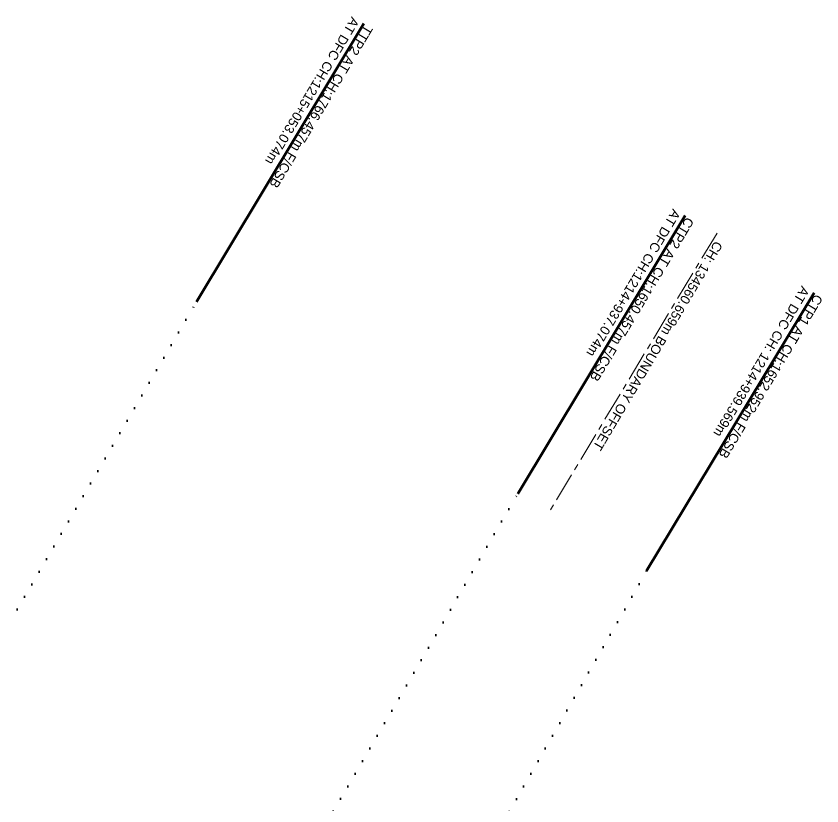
# Model space of a CAD drawing. Header units: metres. Extents: x 622835 to 629437, y 3390046 to 3394575.
# Drawn here: x 624883.2 to 625054.6, y 3393427.8 to 3393595.8 of the extents above; entities that cross this region are included whole.
import ezdxf

# ---------------------------------------------------------------- set-up
doc = ezdxf.new("R2010")
doc.units = ezdxf.units.M
doc.header["$LTSCALE"] = 2
doc.header["$MEASUREMENT"] = 0
doc.linetypes.add('ACAD_ISO07W100', pattern=[3, 0, -3])
doc.linetypes.add('CENTER', pattern=[2, 1.25, -0.25, 0.25, -0.25])
for name, color, linetype, lineweight in [('DOTED LINE', 7, 'ACAD_ISO07W100', 18), ('Proposed TPTC Chainages', 10, 'Continuous', 0), ('RLY BOUNDARY', 32, 'CENTER', 0)]:
    doc.layers.add(name, color=color, linetype=linetype, lineweight=lineweight)
doc.styles.add('ARIAL', font='arial.ttf')
doc.styles.get("Standard").update_dxf_attribs({"font": 'arial.ttf'})

msp = doc.modelspace()

# ---------------------------------------------------------------- linework, layer by layer
at = {"layer": 'DOTED LINE', "color": 1, "linetype": 'ACAD_ISO07W100', "lineweight": 50, "ltscale": 0.5}
for p, q in [((624825.6341, 3393370.4689), (624921.5662, 3393535.0499)), ((624896.1829, 3393332.7665), (624989.9021, 3393494.1786)), ((624926.6306, 3393318.82), (625017.3233, 3393477.7781))]:
    msp.add_line(p, q, dxfattribs=at)
at = {"layer": 'Proposed TPTC Chainages', "color": 1, "lineweight": 50, "flags": 128}
for points in [[(624957.182, 3393594.2168), (624921.5662, 3393535.0499)], [(625025.523, 3393553.3539), (624989.9021, 3393494.1786)], [(625052.9462, 3393536.9567), (625017.3233, 3393477.7781)]]:
    msp.add_lwpolyline(points, dxfattribs=at)
at = {"layer": 'RLY BOUNDARY', "ltscale": 2.5, "flags": 128}
msp.add_lwpolyline([(625032.3098, 3393549.6503), (624996.5315, 3393490.2135)], dxfattribs=at)

# ---------------------------------------------------------------- texts
at = {"layer": 'Proposed TPTC Chainages', "color": 1, "lineweight": 0, "char_height": 2, "attachment_point": 4, "rotation": 239, "line_spacing_factor": 0.6, "style": 'ARIAL'}
for s, insert in [('\\pxsm1;TTP2 AT CH:1766.457m F/CSB\\PAT DFC CH:1215+053.074m', (624956.8536, 3393594.426)), ('\\pxsm1;CTP2 AT CH:1650.457m F/CSB\\PAT DFC CH:1214+937.074m', (625025.1946, 3393553.5631)), ('\\pxsm1;CTP1 AT CH:1652.952m F/CSB\\PAT DFC CH: 1214+939.569m', (625052.6178, 3393537.1659))]:
    msp.add_mtext(s, dxfattribs=dict(at, insert=insert))
at = {"layer": 'RLY BOUNDARY', "ltscale": 2.5}
msp.add_text('CH: 134560.659m BOUNDARY OFFSET', height=2, rotation=239.316825, dxfattribs=at).set_placement((625031.8867, 3393548.1235))

doc.saveas('drawing.dxf')
